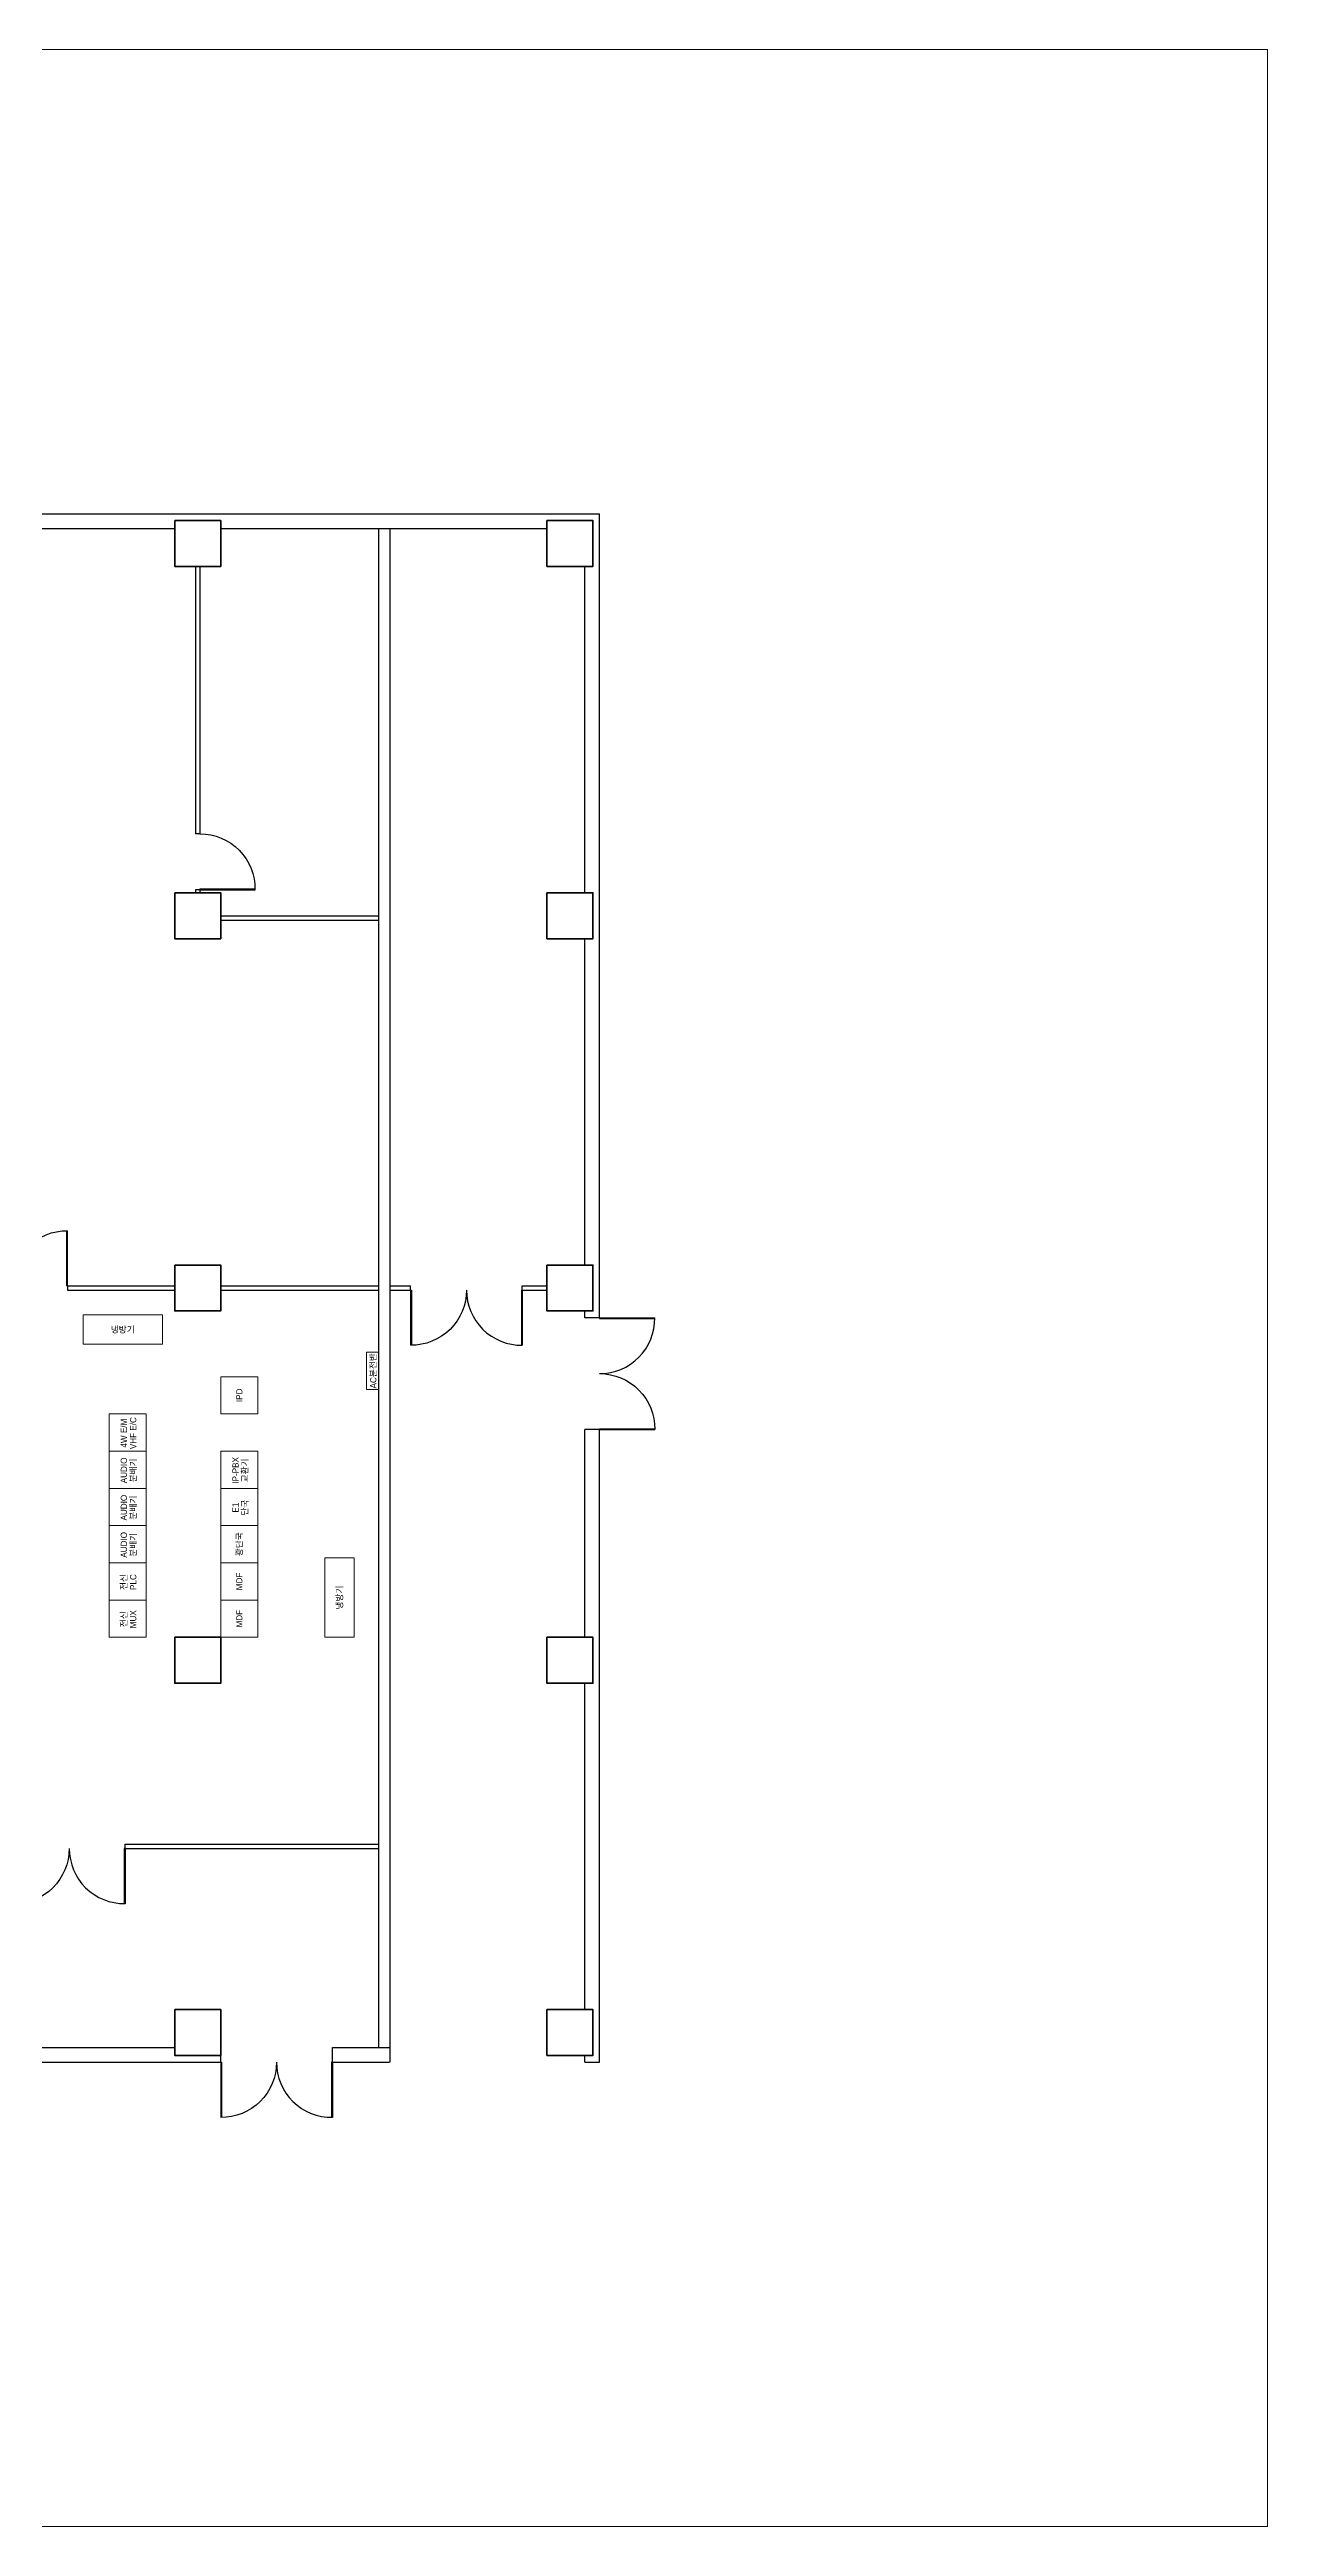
# Model space of a CAD drawing. Extents: x 947270 to 1005462, y 383233 to 423157.
# Drawn here: x 985824 to 1005462, y 383233 to 423157 of the extents above; entities that cross this region are included whole.
import ezdxf
from ezdxf.enums import TextEntityAlignment as Align

# ---------------------------------------------------------------- set-up
doc = ezdxf.new("R2010")
doc.units = 0
doc.header["$LTSCALE"] = 150
doc.header["$MEASUREMENT"] = 0
doc.layers.get('0').update_dxf_attribs({"linetype": 'CONTINUOUS'})
for name, color, linetype, lineweight in [('arch', 9, 'CONTINUOUS', 20), ('DIM', 1, 'CONTINUOUS', 18), ('장비', 2, 'CONTINUOUS', 20)]:
    doc.layers.add(name, color=color, linetype=linetype, lineweight=lineweight)
doc.styles.add('돋움', font='')
doc.styles.get('돋움').set_extended_font_data('Dotum')

# ---------------------------------------------------------------- blocks, each defined once
blk = doc.blocks.new('A$C18BE6784')
at = {"layer": 'arch', "color": 8, "lineweight": -3}
for p, q in [((-900, -28), (-900, -917)), ((-888, -28), (-888, -917)), ((888, -28), (888, -917)), ((900, -28), (900, -917))]:
    blk.add_line(p, q, dxfattribs=at)
for points in [[(-900, -28), (-888, -28)], [(900, -28), (888, -28)]]:
    blk.add_lwpolyline(points, dxfattribs=at)
at = {"layer": 'arch', "color": 8, "lineweight": -3, "extrusion": (0, 0, -1)}
blk.add_ellipse((-888, -28), major_axis=(628, -628), ratio=1, start_param=5.497738, end_param=7.081894, dxfattribs=at)
at = {"layer": 'arch', "color": 8, "lineweight": -3}
blk.add_ellipse((888, -28), major_axis=(-876, 145), ratio=1, start_param=0.164071, end_param=1.748227, dxfattribs=at)
blk = doc.blocks.new('A$C2CD672AE')
at = {"layer": 'arch', "color": 8, "lineweight": -3}
for p, q in [((0, 150), (0, 1038)), ((12, 150), (12, 1038))]:
    blk.add_line(p, q, dxfattribs=at)
blk.add_lwpolyline([(12, 150), (0, 150)], dxfattribs=at)
blk.add_ellipse((12, 150), major_axis=(876, -145), ratio=1, start_param=0.164071, end_param=1.748227, dxfattribs=at)
blk = doc.blocks.new('A$C44D83544')
at = {"layer": 'arch', "color": 8, "linetype": 'Continuous', "lineweight": 60}
blk.add_lwpolyline([(-74, 70), (666, 70), (666, -670), (-74, -670)], close=True, dxfattribs=at)

msp = doc.modelspace()

# ---------------------------------------------------------------- linework, layer by layer
at = {"color": 8, "linetype": 'Continuous', "lineweight": -3}
for points in [[(991646.8, 403160.1), (991646.8, 403230.1)], [(993446.8, 403160.1), (993446.8, 403230.1)]]:
    msp.add_lwpolyline(points, dxfattribs=at)
at = {"layer": 'arch', "color": 8, "linetype": 'Continuous', "lineweight": -3}
for points, elevation in [([(957734.3, 415675.1), (994694.3, 415675.1)], -0.5), ([(994694.3, 402715.1), (994694.3, 415675.1)], -0.5), ([(994454.3, 409565.1), (994454.3, 414825.1)], -0.5), ([(994454.3, 403565.1), (994454.3, 408825.1)], -0.5), ([(986102.2, 403230.1), (987844.3, 403230.1)], -0.4), ([(986114.3, 403230.1), (986114.3, 403160.1)], -0.4), ([(986114.3, 403160.1), (987844.3, 403160.1)], -0.9), ([(988584.3, 403230.1), (991134.3, 403230.1)], -0.4), ([(988584.3, 403160.1), (991134.3, 403160.1)], -0.9), ([(991314.3, 403230.1), (991646.8, 403230.1)], -0.4), ([(991314.3, 403160.1), (991646.8, 403160.1)], -0.9), ([(993446.8, 403230.1), (993844.3, 403230.1)], -0.4), ([(993446.8, 403160.1), (993844.3, 403160.1)], -0.9), ([(994454.3, 402715.1), (994454.3, 402825.1)], -0.5), ([(994694.3, 402715.1), (994454.3, 402715.1)], -1.5), ([(994694.3, 400915.1), (994454.3, 400915.1)], -0.5), ([(994454.3, 397565.1), (994454.3, 400915.1)], -0.5), ([(994694.3, 390715.1), (994694.3, 400915.1)], -0.5), ([(994454.3, 391565.1), (994454.3, 396825.1)], -0.5), ([(987030.2, 394160.1), (991124.3, 394160.1)], -0.9), ([(987042.3, 394160.1), (987042.2, 394229.9)], -0.1), ([(987042.3, 394229.9), (991124.3, 394229.7)], -0.4), ([(957738.5, 390715.1), (988596.3, 390715.1)], -0.5), ([(990372.2, 390715.1), (991304.3, 390715.1)], -0.5), ([(994454.3, 390715.1), (994454.3, 390825.1)], -0.5), ([(994454.3, 390715.1), (994694.3, 390715.1)], -0.5)]:
    msp.add_lwpolyline(points, dxfattribs=dict(at, elevation=elevation))
for points in [[(982584.3, 415435.1), (987844.3, 415435.1)], [(988584.3, 415435.1), (993844.3, 415435.1)], [(991134.3, 390955.1), (991134.3, 415435.1)], [(991314.3, 390715.1), (991314.3, 415435.1)], [(988179.3, 414825.1), (988179.3, 410515.1)], [(988249.3, 414825.1), (988249.3, 410515.1)], [(988249.3, 410515.1), (988179.3, 410515.1)], [(988249.3, 409615.1), (988179.3, 409615.1)], [(988179.3, 409615.1), (988179.3, 409565.1)], [(988249.3, 409615.1), (988249.3, 409565.1)], [(988584.3, 409195.1), (991134.3, 409195.1)], [(988584.3, 409125.1), (991134.3, 409125.1)], [(991646.8, 403160.1), (991646.8, 403230.1)], [(993446.8, 403160.1), (993446.8, 403230.1)], [(982584.3, 390955.1), (987844.3, 390955.1)], [(990384.3, 390715.1), (990384.3, 390955.1)], [(990384.3, 390715.1), (990384.3, 390955.1)], [(990384.3, 390955.1), (991304.3, 390955.1)], [(988584.3, 390715.1), (988584.3, 390825.1)], [(988584.3, 390715.1), (988584.3, 390825.1)]]:
    msp.add_lwpolyline(points, dxfattribs=at)
at = {"layer": 'DIM', "color": 2, "linetype": 'Continuous'}
msp.add_lwpolyline([(947270, 423157), (1005461.5, 423157), (1005461.5, 383233.2), (947270, 383233.2)], close=True, dxfattribs=at)
at = {"layer": '장비', "color": 8, "linetype": 'Continuous'}
for points in [[(986364.3, 402290.1), (987644.3, 402290.1), (987644.3, 402760.1), (986364.3, 402760.1)], [(991134.3, 401560.1), (991134.3, 402160.1), (990934.3, 402160.1), (990934.3, 401560.1)], [(988584.3, 401765.1), (989184.3, 401765.1), (989184.3, 401165.1), (988584.3, 401165.1)], [(986784.3, 401165.1), (987384.3, 401165.1), (987384.3, 400565.1), (986784.3, 400565.1)], [(986784.3, 400565.1), (987384.3, 400565.1), (987384.3, 399965.1), (986784.3, 399965.1)], [(988584.3, 400565.1), (989184.3, 400565.1), (989184.3, 399965.1), (988584.3, 399965.1)], [(986784.3, 399965.1), (987384.3, 399965.1), (987384.3, 399365.1), (986784.3, 399365.1)], [(988584.3, 399965.1), (989184.3, 399965.1), (989184.3, 399365.1), (988584.3, 399365.1)], [(986784.3, 399365.1), (987384.3, 399365.1), (987384.3, 398765.1), (986784.3, 398765.1)], [(988584.3, 399365.1), (989184.3, 399365.1), (989184.3, 398765.1), (988584.3, 398765.1)], [(990734.3, 397565.1), (990734.3, 398845.1), (990264.3, 398845.1), (990264.3, 397565.1)], [(986784.3, 398765.1), (987384.3, 398765.1), (987384.3, 398165.1), (986784.3, 398165.1)], [(988584.3, 398765.1), (989184.3, 398765.1), (989184.3, 398165.1), (988584.3, 398165.1)], [(986784.3, 398165.1), (987384.3, 398165.1), (987384.3, 397565.1), (986784.3, 397565.1)], [(988584.3, 398165.1), (989184.3, 398165.1), (989184.3, 397565.1), (988584.3, 397565.1)]]:
    msp.add_lwpolyline(points, close=True, dxfattribs=at)

# ---------------------------------------------------------------- block references
at = {"layer": 'arch', "color": 8, "linetype": 'Continuous', "lineweight": -3}
for name, p in [('A$C44D83544', (987918.4, 415495.1)), ('A$C44D83544', (993918.4, 415495.1)), ('A$C44D83544', (987918.4, 409495.1)), ('A$C44D83544', (993918.4, 409495.1)), ('A$C44D83544', (987918.4, 403495.1)), ('A$C44D83544', (993918.4, 403495.1)), ('A$C18BE6784', (992546.8, 403188.5)), ('A$C44D83544', (987918.4, 397495.1)), ('A$C44D83544', (993918.4, 397495.1)), ('A$C18BE6784', (986142.3, 394188.5, -0.1)), ('A$C44D83544', (987918.4, 391495.1)), ('A$C44D83544', (993918.4, 391495.1)), ('A$C18BE6784', (989484.3, 390743.5)), ('A$C18BE6784', (989484.3, 390743.5))]:
    msp.add_blockref(name, p, dxfattribs=at)
at = {"layer": 'arch', "color": 8, "linetype": 'Continuous', "lineweight": -3, "xscale": -1, "rotation": 270}
msp.add_blockref('A$C2CD672AE', (988099.3, 409615.1), dxfattribs=at)
at = {"layer": 'arch', "color": 8, "linetype": 'Continuous', "lineweight": -3}
for p, rotation in [((985214.3, 403201.6, -0.4), 180), ((994665.9, 401815.1), 90), ((994665.9, 401815.1), 90)]:
    msp.add_blockref('A$C18BE6784', p, dxfattribs=dict(at, rotation=rotation))

# ---------------------------------------------------------------- texts
at = {"layer": '장비', "color": 7, "lineweight": 30, "style": '돋움'}
msp.add_text('냉방기', height=100, dxfattribs=at).set_placement((987004.3, 402525.1), align=Align.MIDDLE_CENTER)
for s, p in [('AC분전반', (991043.3, 401860.1)), ('IPD', (988884.3, 401465.1)), ('4W E/M', (987022.6, 400855.4)), ('VHF E/C', (987172.6, 400855.4)), ('AUDIO', (987022.6, 400255.4)), ('IP-PBX', (988822.6, 400255.4)), ('분배기', (987172.6, 400255.4)), ('교환기', (988972.6, 400255.4)), ('AUDIO', (987022.6, 399655.4)), ('분배기', (987172.6, 399655.4)), ('E1', (988822.6, 399655.4)), ('단국', (988972.6, 399655.4)), ('AUDIO', (987022.6, 399055.4)), ('광단국', (988884.3, 399065.1)), ('분배기', (987172.6, 399055.4)), ('전신', (987022.6, 398455.4)), ('PLC', (987172.6, 398455.4)), ('MDF', (988884.3, 398465.1)), ('냉방기', (990499.3, 398205.1)), ('전신', (987022.6, 397855.4)), ('MUX', (987172.6, 397855.4)), ('MDF', (988884.3, 397865.1))]:
    msp.add_text(s, height=100, rotation=90, dxfattribs=at).set_placement(p, align=Align.MIDDLE_CENTER)

doc.saveas('drawing.dxf')
